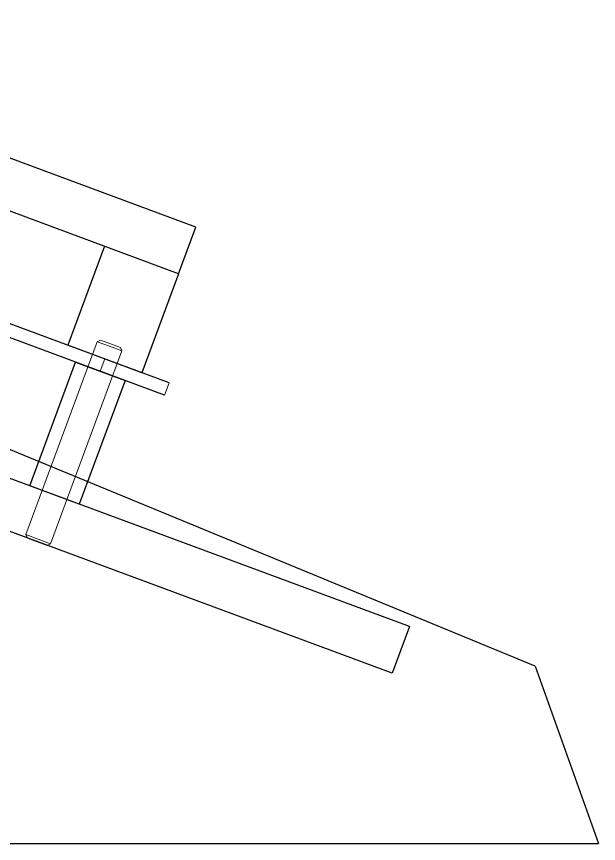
# Model space of a CAD drawing. Header units: inches. Extents: x -1 to 66.5, y -11.9 to 25.2.
# Drawn here: x 51.435 to 54.195, y -11.879 to -7.96 of the extents above; entities that cross this region are included whole.
import ezdxf

# ---------------------------------------------------------------- set-up
doc = ezdxf.new("R2010")
doc.units = ezdxf.units.IN
doc.header["$MEASUREMENT"] = 0
doc.linetypes.add('SLD-Solid', pattern=[0])
for name, color, linetype in [('45-1523-1', 80, 'Continuous'), ('Clamp', 30, 'Continuous'), ('Fastener', 134, 'Continuous'), ('Text', 50, 'Continuous')]:
    doc.layers.add(name, color=color, linetype=linetype)

msp = doc.modelspace()

# ---------------------------------------------------------------- linework, layer by layer
at = {"layer": '45-1523-1'}
for p, q in [((52.1592, -9.6959), (49.2049, -8.6029)), ((52.1375, -9.7545), (49.1832, -8.6615))]:
    msp.add_line(p, q, dxfattribs=at)
at = {"layer": '45-1523-1', "linetype": 'Continuous', "lineweight": 0}
for p, q in [((51.8327, -9.6418), (51.8544, -9.5831)), ((52.1375, -9.7545), (52.1592, -9.6959))]:
    msp.add_line(p, q, dxfattribs=at)
at = {"layer": 'Clamp'}
for p, q in [((52.2856, -8.9579), (49.5893, -7.9603)), ((52.2037, -9.1793), (49.5074, -8.1817)), ((52.2037, -9.1793), (52.2856, -8.9579)), ((51.852, -9.0492), (51.6785, -9.5181)), ((52.2037, -9.1793), (52.0302, -9.6482)), ((52.0302, -9.6482), (51.6785, -9.5181))]:
    msp.add_line(p, q, dxfattribs=at)
at = {"layer": 'Fastener', "linetype": 'SLD-Solid', "lineweight": 15}
for p, q in [((51.4797, -10.4159), (51.818, -9.5014)), ((51.818, -9.5014), (51.834, -9.4941)), ((51.818, -9.5014), (51.8766, -9.5231)), ((51.8809, -9.5114), (51.834, -9.4941)), ((51.8766, -9.5231), (51.9352, -9.5448)), ((51.9278, -9.5288), (51.8809, -9.5114)), ((51.9352, -9.5448), (51.5969, -10.4592)), ((51.9278, -9.5288), (51.9352, -9.5448)), ((51.487, -10.4319), (51.4797, -10.4159)), ((51.5383, -10.4375), (51.4797, -10.4159)), ((51.487, -10.4319), (51.5339, -10.4493)), ((51.5339, -10.4493), (51.5808, -10.4666)), ((51.5969, -10.4592), (51.5383, -10.4375)), ((51.5969, -10.4592), (51.5808, -10.4666))]:
    msp.add_line(p, q, dxfattribs=at)
at = {"layer": 'Text'}
for p, q in [((53.8949, -11.0395), (47.4408, -8.3795)), ((53.2985, -10.8505), (47.9057, -8.8553)), ((53.2166, -11.0718), (47.8238, -9.0766)), ((53.2166, -11.0718), (47.8247, -9.0741)), ((51.4986, -10.1846), (51.7155, -9.5984)), ((51.7155, -9.5984), (51.9499, -9.6851)), ((51.9499, -9.6851), (51.7331, -10.2713)), ((51.7331, -10.2713), (51.4986, -10.1846)), ((53.2986, -10.8505), (53.2166, -11.0718)), ((53.2985, -10.8505), (53.2166, -11.0718)), ((53.8949, -11.0395), (54.1949, -11.8795)), ((46.1949, -11.8795), (54.1949, -11.8795))]:
    msp.add_line(p, q, dxfattribs=at)

doc.saveas('drawing.dxf')
